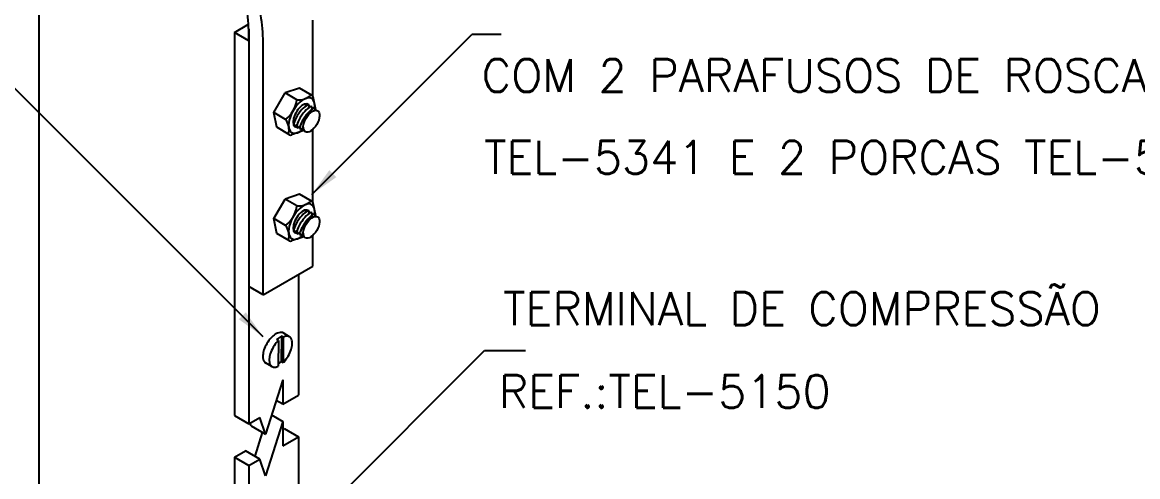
# Model space of a CAD drawing. Header units: millimetres. Extents: x -5087.1 to -5069.7, y -4777 to -4753.4.
# Drawn here: x -5080.63 to -5073.83, y -4767.67 to -4764.9 of the extents above; entities that cross this region are included whole.
import ezdxf

# ---------------------------------------------------------------- set-up
doc = ezdxf.new("R2010")
doc.units = ezdxf.units.MM
doc.header["$LTSCALE"] = 10
doc.layers.add('Termotécnica', color=7, linetype='Continuous')
doc.styles.add('r80', font='romans.shx')

msp = doc.modelspace()

# ---------------------------------------------------------------- linework, layer by layer
at = {"layer": 'Termotécnica', "color": 2}
for p, q in [((-5080.5279, -4769.7464), (-5080.5279, -4761.9472)), ((-5079.3392, -4764.9667), (-5079.2531, -4764.917)), ((-5078.8604, -4765.3542), (-5078.8604, -4764.8923)), ((-5079.3392, -4764.9667), (-5079.3392, -4767.3022)), ((-5079.2517, -4765.0172), (-5079.3392, -4764.9667)), ((-5079.2517, -4764.945), (-5079.2517, -4767.3527)), ((-5078.8671, -4765.9538), (-5077.8923, -4764.979)), ((-5077.7121, -4764.979), (-5077.8923, -4764.979)), ((-5079.1642, -4766.5656), (-5079.1642, -4765.0677)), ((-5079.1642, -4766.8215), (-5080.6997, -4765.2861)), ((-5078.9429, -4765.3052), (-5079.0293, -4765.3352)), ((-5078.8646, -4765.3504), (-5078.9429, -4765.3052)), ((-5079.0984, -4765.4548), (-5079.0293, -4765.3352)), ((-5078.9574, -4765.3767), (-5079.0293, -4765.3352)), ((-5078.8428, -4765.4383), (-5078.8579, -4765.3598)), ((-5079.0812, -4765.5447), (-5079.0984, -4765.4548)), ((-5079.0265, -4765.4964), (-5079.0984, -4765.4548)), ((-5078.9038, -4765.4023), (-5078.9055, -4765.4154)), ((-5078.8844, -4765.4091), (-5078.8866, -4765.4263)), ((-5078.8656, -4765.42), (-5078.8679, -4765.4372)), ((-5078.8469, -4765.4308), (-5078.8481, -4765.4407)), ((-5078.9732, -4765.5364), (-5078.9563, -4765.5268)), ((-5079.0028, -4765.5899), (-5079.0812, -4765.5447)), ((-5078.9158, -4765.5648), (-5078.9914, -4765.591)), ((-5078.9546, -4765.5473), (-5078.9375, -4765.5377)), ((-5078.9359, -4765.5576), (-5078.9189, -4765.5479)), ((-5078.8604, -4766.0007), (-5078.8604, -4765.5584)), ((-5079.0984, -4766.1014), (-5079.0293, -4765.9817)), ((-5078.9429, -4765.9517), (-5079.0293, -4765.9817)), ((-5078.9574, -4766.0232), (-5079.0293, -4765.9817)), ((-5078.8646, -4765.997), (-5078.9429, -4765.9517)), ((-5078.9038, -4766.0489), (-5078.9055, -4766.062)), ((-5078.8844, -4766.0557), (-5078.8866, -4766.0729)), ((-5078.8656, -4766.0665), (-5078.8679, -4766.0837)), ((-5078.8428, -4766.0849), (-5078.8579, -4766.0063)), ((-5079.0265, -4766.1429), (-5079.0984, -4766.1014)), ((-5079.0812, -4766.1912), (-5079.0984, -4766.1014)), ((-5078.8469, -4766.0773), (-5078.8481, -4766.0872)), ((-5079.0028, -4766.2364), (-5079.0812, -4766.1912)), ((-5078.9732, -4766.1829), (-5078.9563, -4766.1734)), ((-5078.9546, -4766.1939), (-5078.9375, -4766.1842)), ((-5078.9359, -4766.2041), (-5078.9189, -4766.1945)), ((-5078.8604, -4766.3901), (-5078.8604, -4766.2033)), ((-5078.9158, -4766.2113), (-5078.9914, -4766.2375)), ((-5079.1642, -4766.5656), (-5078.8604, -4766.3901)), ((-5078.9478, -4766.4406), (-5078.9478, -4767.1773)), ((-5079.1642, -4766.5656), (-5079.2517, -4766.5151)), ((-5079.0524, -4766.8169), (-5079.0819, -4766.8381)), ((-5079.0524, -4766.8169), (-5079.0535, -4766.9732)), ((-5079.0411, -4766.8236), (-5079.0524, -4766.8169)), ((-5079.0029, -4766.8211), (-5079.0418, -4766.7983)), ((-5079.0706, -4766.8447), (-5079.0819, -4766.8381)), ((-5079.0706, -4766.8447), (-5079.0718, -4767.0009)), ((-5079.0411, -4766.8236), (-5079.0423, -4766.9798)), ((-5079.1099, -4767.0034), (-5079.1488, -4766.9805)), ((-5079.0535, -4766.9732), (-5079.0717, -4766.9862)), ((-5079.0423, -4766.9798), (-5079.0535, -4766.9732)), ((-5079.0435, -4767.0832), (-5079.1498, -4767.4153)), ((-5079.0435, -4767.0832), (-5079.0435, -4767.2325)), ((-5079.084, -4767.2091), (-5079.0837, -4767.209)), ((-5079.0435, -4767.2325), (-5079.084, -4767.2091)), ((-5079.0435, -4767.2325), (-5078.9478, -4767.1773)), ((-5079.1121, -4767.2975), (-5079.0435, -4767.3371)), ((-5079.3392, -4767.3022), (-5079.2517, -4767.3527)), ((-5079.2517, -4767.3527), (-5079.1837, -4767.3134)), ((-5079.2373, -4767.3648), (-5079.243, -4767.3477)), ((-5079.2373, -4767.3648), (-5079.1498, -4767.4153)), ((-5079.1498, -4767.4153), (-5079.1837, -4767.3134)), ((-5079.0435, -4767.3371), (-5079.1498, -4767.6692)), ((-5079.0435, -4767.3371), (-5079.0435, -4767.4865)), ((-5079.1687, -4767.4044), (-5079.2151, -4767.5493)), ((-5079.0435, -4767.3854), (-5079.0353, -4767.3807)), ((-5079.0435, -4767.4865), (-5078.9478, -4767.4312)), ((-5079.0353, -4767.3807), (-5078.9478, -4767.4312)), ((-5078.9478, -4767.4312), (-5078.9478, -4768.7247)), ((-5079.3392, -4767.5562), (-5079.2711, -4767.5169)), ((-5079.3392, -4767.5562), (-5079.2517, -4767.6067)), ((-5079.3392, -4767.5562), (-5079.3392, -4768.8497)), ((-5079.1837, -4767.5674), (-5079.2711, -4767.5169)), ((-5079.2517, -4767.6067), (-5079.1837, -4767.5674)), ((-5079.1498, -4767.6692), (-5079.1837, -4767.5674)), ((-5079.2517, -4767.6067), (-5079.2517, -4768.9002)), ((-5079.2517, -4767.6067), (-5079.2517, -4768.9002))]:
    msp.add_line(p, q, dxfattribs=at)
at = {"layer": 'Termotécnica', "color": 2, "ltscale": 1.6}
for p, q in [((-5079.0709, -4768.1622), (-5077.8143, -4766.9057)), ((-5077.8143, -4766.9057), (-5077.5643, -4766.9057))]:
    msp.add_line(p, q, dxfattribs=at)
at = {"layer": 'Termotécnica', "color": 2}
for points in [[(-5079.0418, -4766.7983, 0.174705), (-5079.0605, -4766.7948, 0.104203), (-5079.0897, -4766.8061, 0.064948), (-5079.1154, -4766.828, 0.051099), (-5079.1408, -4766.8627, 0.051099), (-5079.1587, -4766.9017, 0.064948), (-5079.1653, -4766.9349, 0.104203), (-5079.161, -4766.9659, 0.174705), (-5079.1488, -4766.9805, 0.174705)], [(-5079.0423, -4766.9798, 0.016409), (-5079.0363, -4766.9736, 0.051099), (-5079.0109, -4766.939, 0.051099), (-5078.993, -4766.8999, 0.064948), (-5078.9864, -4766.8667, 0.104203), (-5078.9908, -4766.8358, 0.174705), (-5079.0029, -4766.8211, 0.174705), (-5079.0216, -4766.8176, 0.06738), (-5079.0411, -4766.8236, 0.064948)], [(-5079.0706, -4766.8447, 0.016409), (-5079.0766, -4766.8509, 0.051099), (-5079.102, -4766.8855, 0.051099), (-5079.1199, -4766.9246, 0.064948), (-5079.1265, -4766.9578, 0.104203), (-5079.1221, -4766.9887, 0.174705), (-5079.1099, -4767.0034, 0.174705)], [(-5079.1099, -4767.0034, 0.174705), (-5079.0912, -4767.0069, 0.06738), (-5079.0718, -4767.0009, 0.064948)]]:
    msp.add_lwpolyline(points, format="xyb", dxfattribs=at)
for centre, radius, start, end in [((-5080.2242, -4764.9803), 0.9732, 357.82513, 17.38281), ((-5080.1367, -4765.0308), 0.9732, 357.82513, 17.38281), ((-5079.14, -4765.351), 0.1844, 307.99693, 352.0248), ((-5078.9459, -4765.2705), 0.1068, 263.81075, 314.50098), ((-5078.8715, -4765.3624), 0.0138, 10.88457, 60), ((-5078.8564, -4765.441), 0.0138, 359.13174, 10.88457), ((-5079.113, -4765.5595), 0.1071, 345.58178, 36.10648), ((-5078.9959, -4765.5779), 0.0138, 240, 289.11647), ((-5078.9203, -4765.5517), 0.0138, 289.11647, 296.29189), ((-5078.9459, -4765.9171), 0.1068, 263.81075, 314.50098), ((-5078.8715, -4766.0089), 0.0138, 10.88457, 60), ((-5079.14, -4765.9976), 0.1844, 307.99693, 352.0248), ((-5078.8564, -4766.0875), 0.0138, 359.13174, 10.88457), ((-5079.113, -4766.206), 0.1071, 345.58178, 36.10648), ((-5078.9959, -4766.2245), 0.0138, 240, 289.11647), ((-5078.9203, -4766.1983), 0.0138, 289.11647, 296.29189)]:
    msp.add_arc(centre, radius, start, end, dxfattribs=at)
for centre, major_axis, start_param, end_param in [((-5078.9287, -4765.473), (0.06, 0.104), -0.868466, 4.143729), ((-5078.9287, -4765.473), (0.0394, 0.0682), -0.455145, 3.411157), ((-5078.9287, -4766.1196), (0.06, 0.104), -0.868466, 4.143729), ((-5078.9287, -4766.1196), (0.0394, 0.0682), -0.455145, 3.411157)]:
    msp.add_ellipse(centre, major_axis=major_axis, ratio=0.500279, start_param=start_param, end_param=end_param, dxfattribs=at)
at = {"layer": 'Termotécnica', "color": 1}
for centre in [(-5078.9287, -4765.473), (-5078.9101, -4765.4833), (-5078.8913, -4765.4942), (-5078.9287, -4766.1196), (-5078.9101, -4766.1299), (-5078.8913, -4766.1407)]:
    msp.add_ellipse(centre, major_axis=(0.0445, 0.064), ratio=0.281547, start_param=0.017275, end_param=3.141593, dxfattribs=at)
at = {"layer": 'Termotécnica', "color": 2}
for centre in [(-5078.8696, -4765.5078), (-5078.8696, -4766.1544)]:
    msp.add_ellipse(centre, major_axis=(-0.037, -0.0641), ratio=0.509483, dxfattribs=at)
for points in [[(-5078.7178, -4765.8486), (-5078.76, -4765.8059), (-5078.8671, -4765.9538)], [(-5079.2694, -4766.6722), (-5079.3121, -4766.7144), (-5079.1642, -4766.8215)]]:
    msp.add_solid(points, dxfattribs=at)

# ---------------------------------------------------------------- texts
at = {"layer": 'Termotécnica', "color": 2, "style": 'r80'}
for s, p in [('COM 2 PARAFUSOS DE ROSCA MECÂNICA', (-5077.8312, -4765.3289)), ('TEL-5341 E 2 PORCAS TEL-5314', (-5077.8168, -4765.8279))]:
    msp.add_text(s, height=0.2, dxfattribs=at).set_placement(p)
at = {"layer": 'Termotécnica', "color": 2, "ltscale": 1.6, "style": 'r80'}
for s, p in [('TERMINAL DE COMPRESSÃO', (-5077.7005, -4766.7501)), ('REF.:TEL-5150', (-5077.7276, -4767.2551))]:
    msp.add_text(s, height=0.2, dxfattribs=at).set_placement(p)

doc.saveas('drawing.dxf')
